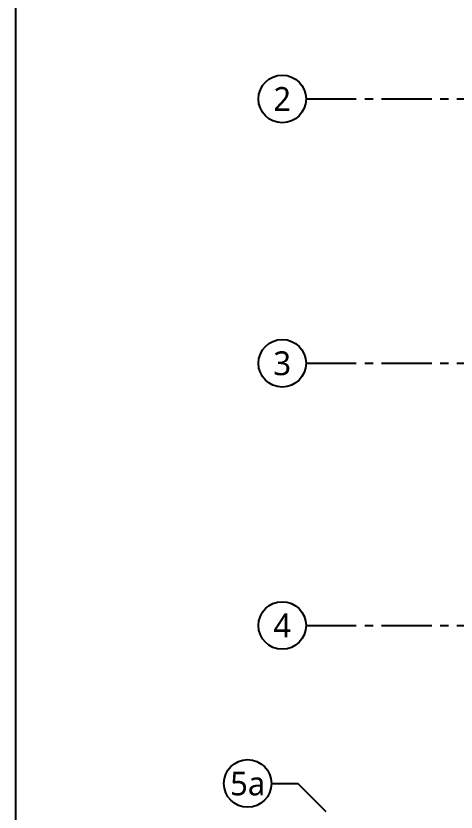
# Model space of a CAD drawing. Header units: millimetres. Extents: x -2409243 to -2334937, y -643723 to -441957.
# Drawn here: x -2409243 to -2400909, y -539672 to -524612 of the extents above; entities that cross this region are included whole.
import ezdxf
from ezdxf.enums import TextEntityAlignment as Align

# ---------------------------------------------------------------- set-up
doc = ezdxf.new("R2010")
doc.units = ezdxf.units.MM
doc.header["$MEASUREMENT"] = 0
doc.linetypes.add('CENTER2', pattern=[28.575, 19.05, -3.175, 3.175, -3.175])
for name, color, linetype in [('A-Anno-Grid Lines', 154, 'Continuous'), ('A-Wall Patt', 8, 'Continuous'), ('Anno_Labels', 7, 'Continuous')]:
    doc.layers.add(name, color=color, linetype=linetype)
doc.layers.add('I-Furniture', color=7, linetype='Continuous', lineweight=25, true_color=0xd17000)
doc.styles.get("Standard").update_dxf_attribs({"font": 'trebuc.ttf'})

# ---------------------------------------------------------------- blocks, each defined once
blk = doc.blocks.new('Grid Head')
blk.add_circle((0, 0), 3)
at = {"layer": 'Anno_Labels'}
blk.add_attdef('GRID_NAME', text='', height=3, dxfattribs=at).set_placement((0, 0), align=Align.MIDDLE_CENTER)
blk = doc.blocks.new('Grid Residences')
blk.add_lwpolyline([(-8045, 3578), (-8045, 3078), (-8576, 2548)])
at = {"layer": 'A-Anno-Grid Lines', "linetype": 'CENTER2', "ltscale": 50}
for p, q in [((-5057, 2923), (-5057, -27704)), ((-97, 2923), (-97, -27704)), ((4903, 2923), (4903, -27704))]:
    blk.add_line(p, q, dxfattribs=at)
ref = blk.add_blockref('Grid Head', (-8045, 4028), dxfattribs=dict(xscale=150, yscale=150, zscale=150, rotation=270))
ref.add_attrib('GRID_NAME', '5a', dxfattribs={"height": 450, "rotation": 270}).set_placement((-8045, 4028), align=Align.MIDDLE_CENTER)
ref = blk.add_blockref('Grid Head', (-5057, 3373), dxfattribs=dict(xscale=150, yscale=150, zscale=150, rotation=270))
ref.add_attrib('GRID_NAME', '4', dxfattribs={"height": 450, "rotation": 270}).set_placement((-5057, 3373), align=Align.MIDDLE_CENTER)
ref = blk.add_blockref('Grid Head', (-97, 3373), dxfattribs=dict(xscale=150, yscale=150, zscale=150, rotation=270))
ref.add_attrib('GRID_NAME', '3', dxfattribs={"height": 450, "rotation": 270}).set_placement((-97, 3373), align=Align.MIDDLE_CENTER)
ref = blk.add_blockref('Grid Head', (4903, 3373), dxfattribs=dict(xscale=150, yscale=150, zscale=150, rotation=270))
ref.add_attrib('GRID_NAME', '2', dxfattribs={"height": 450, "rotation": 270}).set_placement((4903, 3373), align=Align.MIDDLE_CENTER)

msp = doc.modelspace()

# ---------------------------------------------------------------- linework, layer by layer
at = {"layer": 'A-Wall Patt'}
msp.add_lwpolyline([(-2409243.5, -515837.4), (-2334936.9, -515837.4), (-2334936.9, -571588.7), (-2409243.5, -571588.7)], close=True, dxfattribs=at)
msp.add_lwpolyline([(-2409243.5, -515837.4), (-2334936.9, -515837.4), (-2334936.9, -571588.7), (-2409243.5, -571588.7)], close=True, dxfattribs=at)
at = {"layer": 'I-Furniture', "color": 6}
msp.add_lwpolyline([(-2372090.2, -515837.4), (-2372090.2, -571588.7), (-2409243.5, -571588.7), (-2409243.5, -515837.4)], close=True, dxfattribs=at)

# ---------------------------------------------------------------- block references
at = {"layer": 'A-Anno-Grid Lines', "rotation": 90}
msp.add_blockref('Grid Residences', (-2400827.4, -531085.6), dxfattribs=at)

doc.saveas('drawing.dxf')
